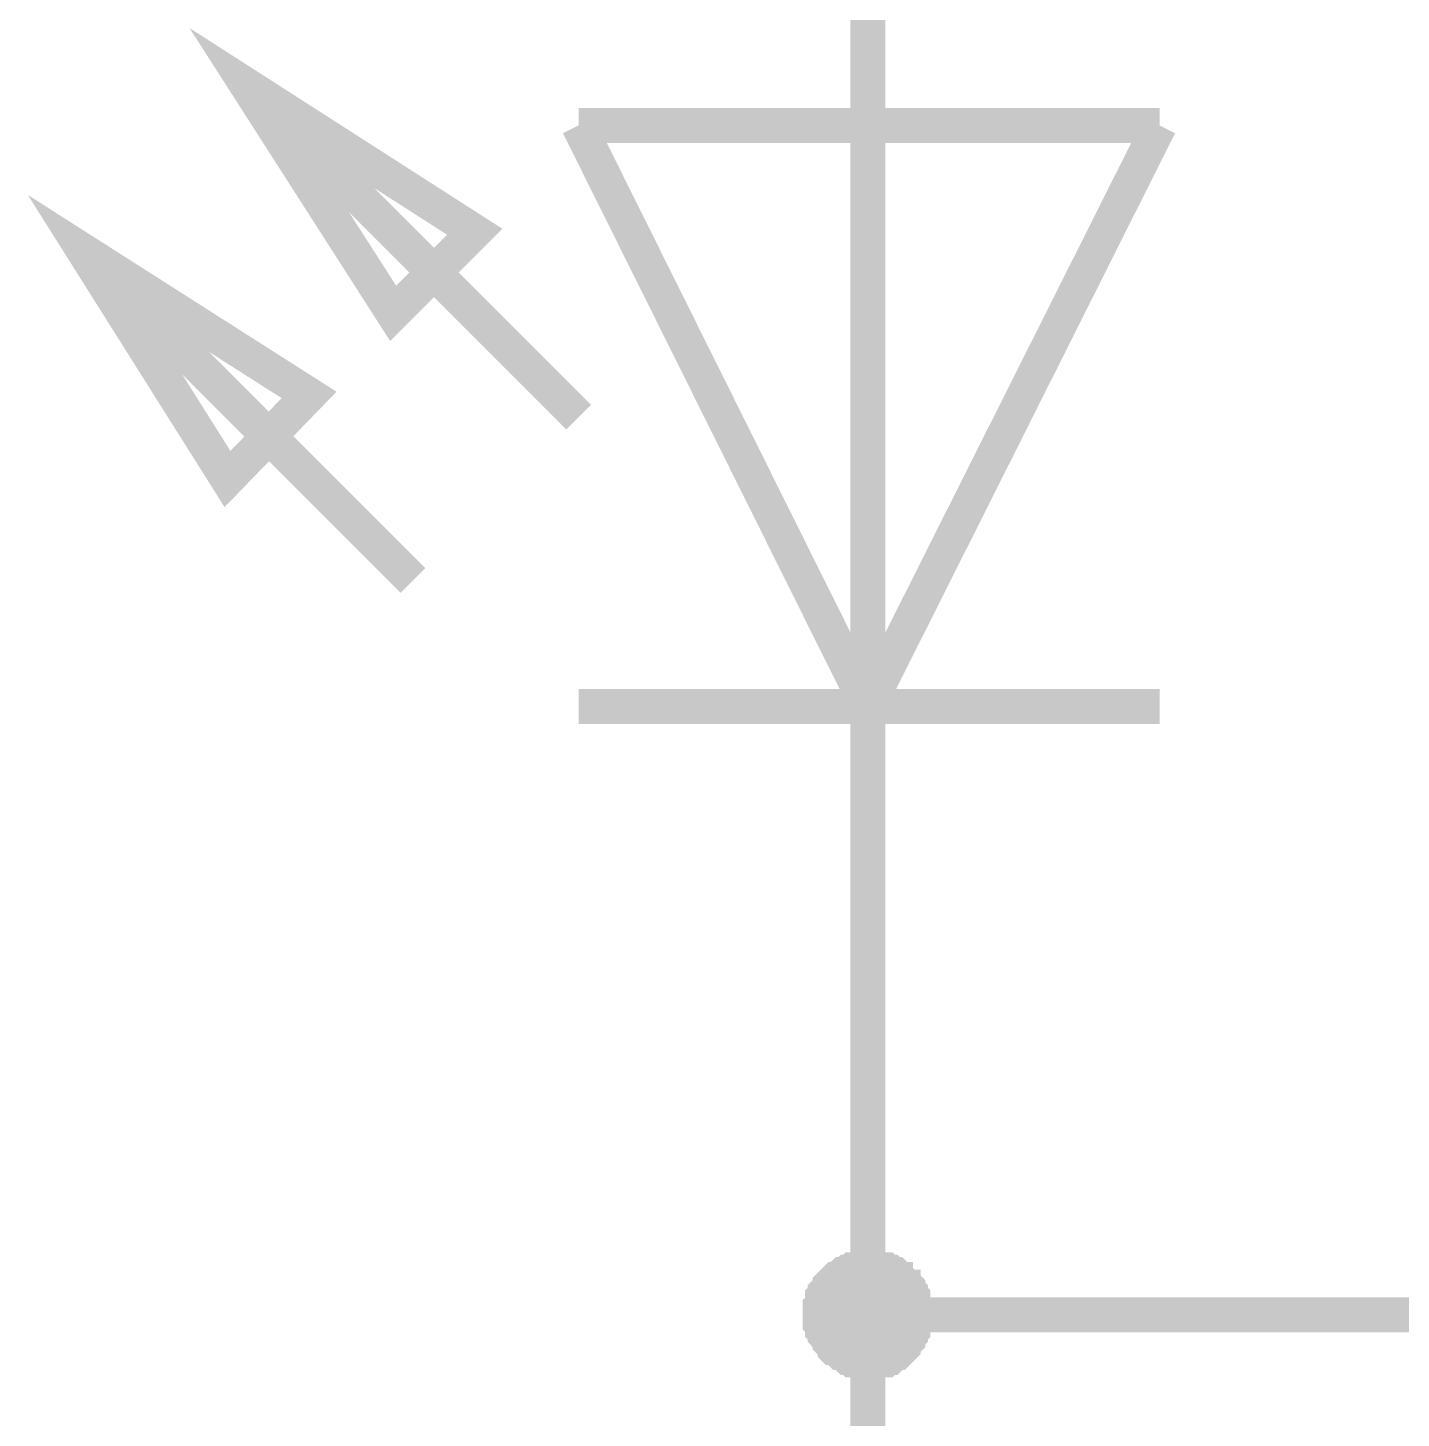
# Model space of a CAD drawing. Header units: millimetres. Extents: x 0 to 20.9, y 0 to 9.5.
# Drawn here: x 14.7162 to 15.1803, y 5.7643 to 6.234 of the extents above; entities that cross this region are included whole.
import ezdxf

# ---------------------------------------------------------------- set-up
doc = ezdxf.new("R2010")
doc.units = ezdxf.units.MM
doc.header["$MEASUREMENT"] = 0
doc.layers.add('Sheet', color=255, linetype='Continuous')

msp = doc.modelspace()

# ---------------------------------------------------------------- linework, layer by layer
at = {"layer": 'Sheet'}
for points, const_width in [([(15.0001, 6.20106), (15.0001, 6.29964)], 0.0118), ([(14.90236, 6.10249), (14.79042, 6.21443)], 0.0118), ([(14.8397, 6.13757), (14.79042, 6.21443)], 0.0118), ([(14.86727, 6.16514), (14.79042, 6.21443)], 0.0118), ([(14.90236, 6.20106), (15.09867, 6.20106)], 0.0118), ([(14.90236, 6.20106), (15.0001, 6.00475)], 0.0118), ([(15.09867, 6.20106), (15.0001, 6.00475)], 0.0118), ([(15.0001, 6.00475), (15.0001, 6.20106)], 0.0118), ([(14.84639, 6.04735), (14.73528, 6.15846)], 0.0118), ([(14.8113, 6.11001), (14.73528, 6.15846)], 0.0118), ([(14.78373, 6.0816), (14.73528, 6.15846)], 0.0118), ([(14.90236, 6.00475), (15.09867, 6.00475)], 0.0118), ([(15.0001, 6.00475), (15.0001, 5.90617)], 0.0118), ([(15.40025, 5.90617), (15.40025, 5.79924), (15.0001, 5.79924)], 0.0118), ([(15.0001, 5.90617), (15.0001, 5.79924), (15.0001, 5.69983)], 0.0118), ([(14.98005, 5.79924), (14.98005, 5.80008), (14.98005, 5.80175), (14.98005, 5.80259), (14.98005, 5.80342), (14.98088, 5.80426), (14.98088, 5.80509), (14.98088, 5.80676), (14.98172, 5.8076), (14.98172, 5.80843), (14.98255, 5.80927), (14.98339, 5.8101), (14.98339, 5.81094), (14.98423, 5.81177), (14.98506, 5.81261), (14.98506, 5.81261), (14.9859, 5.81345), (14.98673, 5.81428), (14.98757, 5.81512), (14.9884, 5.81512), (14.98924, 5.81595), (14.99007, 5.81679), (14.99091, 5.81679), (14.99174, 5.81762), (14.99258, 5.81762), (14.99341, 5.81846), (14.99425, 5.81846), (14.99509, 5.81846), (14.99592, 5.81929), (14.99676, 5.81929), (14.99843, 5.81929), (14.99926, 5.81929), (15.0001, 5.81929)], 0.0039), ([(14.98005, 5.79924), (14.98005, 5.80008), (14.98005, 5.80175), (14.98005, 5.80259), (14.98005, 5.80342), (14.98088, 5.80426), (14.98088, 5.80509), (14.98088, 5.80676), (14.98172, 5.8076), (14.98172, 5.80843), (14.98255, 5.80927), (14.98339, 5.8101), (14.98339, 5.81094), (14.98423, 5.81177), (14.98506, 5.81261), (14.98506, 5.81261), (14.9859, 5.81345), (14.98673, 5.81428), (14.98757, 5.81512), (14.9884, 5.81512), (14.98924, 5.81595), (14.99007, 5.81679), (14.99091, 5.81679), (14.99174, 5.81762), (14.99258, 5.81762), (14.99341, 5.81846), (14.99425, 5.81846), (14.99509, 5.81846), (14.99592, 5.81929), (14.99676, 5.81929), (14.99843, 5.81929), (14.99926, 5.81929), (15.0001, 5.81929)], 0.0039), ([(14.98005, 5.79924), (14.98005, 5.80008), (14.98005, 5.80175), (14.98005, 5.80259), (14.98005, 5.80342), (14.98088, 5.80426), (14.98088, 5.80509), (14.98088, 5.80676), (14.98172, 5.8076), (14.98172, 5.80843), (14.98255, 5.80927), (14.98339, 5.8101), (14.98339, 5.81094), (14.98423, 5.81177), (14.98506, 5.81261), (14.98506, 5.81261), (14.9859, 5.81345), (14.98673, 5.81428), (14.98757, 5.81512), (14.9884, 5.81512), (14.98924, 5.81595), (14.99007, 5.81679), (14.99091, 5.81679), (14.99174, 5.81762), (14.99258, 5.81762), (14.99341, 5.81846), (14.99425, 5.81846), (14.99509, 5.81846), (14.99592, 5.81929), (14.99676, 5.81929), (14.99843, 5.81929), (14.99926, 5.81929), (15.0001, 5.81929)], 0.0039), ([(14.98005, 5.79924), (14.98005, 5.80008), (14.98005, 5.80175), (14.98005, 5.80259), (14.98005, 5.80342), (14.98088, 5.80426), (14.98088, 5.80509), (14.98088, 5.80676), (14.98172, 5.8076), (14.98172, 5.80843), (14.98255, 5.80927), (14.98339, 5.8101), (14.98339, 5.81094), (14.98423, 5.81177), (14.98506, 5.81261), (14.98506, 5.81261), (14.9859, 5.81345), (14.98673, 5.81428), (14.98757, 5.81512), (14.9884, 5.81512), (14.98924, 5.81595), (14.99007, 5.81679), (14.99091, 5.81679), (14.99174, 5.81762), (14.99258, 5.81762), (14.99341, 5.81846), (14.99425, 5.81846), (14.99509, 5.81846), (14.99592, 5.81929), (14.99676, 5.81929), (14.99843, 5.81929), (14.99926, 5.81929), (15.0001, 5.81929)], 0.0039), ([(14.98005, 5.79924), (14.98005, 5.80008), (14.98005, 5.80175), (14.98005, 5.80259), (14.98005, 5.80342), (14.98088, 5.80426), (14.98088, 5.80509), (14.98088, 5.80676), (14.98172, 5.8076), (14.98172, 5.80843), (14.98255, 5.80927), (14.98339, 5.8101), (14.98339, 5.81094), (14.98423, 5.81177), (14.98506, 5.81261), (14.98506, 5.81261), (14.9859, 5.81345), (14.98673, 5.81428), (14.98757, 5.81512), (14.9884, 5.81512), (14.98924, 5.81595), (14.99007, 5.81679), (14.99091, 5.81679), (14.99174, 5.81762), (14.99258, 5.81762), (14.99341, 5.81846), (14.99425, 5.81846), (14.99509, 5.81846), (14.99592, 5.81929), (14.99676, 5.81929), (14.99843, 5.81929), (14.99926, 5.81929), (15.0001, 5.81929)], 0.0039), ([(14.98005, 5.79924), (14.98005, 5.80008), (14.98005, 5.80175), (14.98005, 5.80259), (14.98005, 5.80342), (14.98088, 5.80426), (14.98088, 5.80509), (14.98088, 5.80676), (14.98172, 5.8076), (14.98172, 5.80843), (14.98255, 5.80927), (14.98339, 5.8101), (14.98339, 5.81094), (14.98423, 5.81177), (14.98506, 5.81261), (14.98506, 5.81261), (14.9859, 5.81345), (14.98673, 5.81428), (14.98757, 5.81512), (14.9884, 5.81512), (14.98924, 5.81595), (14.99007, 5.81679), (14.99091, 5.81679), (14.99174, 5.81762), (14.99258, 5.81762), (14.99341, 5.81846), (14.99425, 5.81846), (14.99509, 5.81846), (14.99592, 5.81929), (14.99676, 5.81929), (14.99843, 5.81929), (14.99926, 5.81929), (15.0001, 5.81929)], 0.0039), ([(14.98005, 5.79924), (14.98005, 5.80008), (14.98005, 5.80175), (14.98005, 5.80259), (14.98005, 5.80342), (14.98088, 5.80426), (14.98088, 5.80509), (14.98088, 5.80676), (14.98172, 5.8076), (14.98172, 5.80843), (14.98255, 5.80927), (14.98339, 5.8101), (14.98339, 5.81094), (14.98423, 5.81177), (14.98506, 5.81261), (14.98506, 5.81261), (14.9859, 5.81345), (14.98673, 5.81428), (14.98757, 5.81512), (14.9884, 5.81512), (14.98924, 5.81595), (14.99007, 5.81679), (14.99091, 5.81679), (14.99174, 5.81762), (14.99258, 5.81762), (14.99341, 5.81846), (14.99425, 5.81846), (14.99509, 5.81846), (14.99592, 5.81929), (14.99676, 5.81929), (14.99843, 5.81929), (14.99926, 5.81929), (15.0001, 5.81929)], 0.0039), ([(14.98005, 5.79924), (14.98005, 5.80008), (14.98005, 5.80175), (14.98005, 5.80259), (14.98005, 5.80342), (14.98088, 5.80426), (14.98088, 5.80509), (14.98088, 5.80676), (14.98172, 5.8076), (14.98172, 5.80843), (14.98255, 5.80927), (14.98339, 5.8101), (14.98339, 5.81094), (14.98423, 5.81177), (14.98506, 5.81261), (14.98506, 5.81261), (14.9859, 5.81345), (14.98673, 5.81428), (14.98757, 5.81512), (14.9884, 5.81512), (14.98924, 5.81595), (14.99007, 5.81679), (14.99091, 5.81679), (14.99174, 5.81762), (14.99258, 5.81762), (14.99341, 5.81846), (14.99425, 5.81846), (14.99509, 5.81846), (14.99592, 5.81929), (14.99676, 5.81929), (14.99843, 5.81929), (14.99926, 5.81929), (15.0001, 5.81929)], 0.0039), ([(15.0001, 5.81929), (15.0001, 5.81929)], 0.0039), ([(15.0001, 5.81929), (15.00093, 5.81929), (15.0026, 5.81929), (15.00344, 5.81929), (15.00427, 5.81929), (15.00511, 5.81846), (15.00595, 5.81846), (15.00762, 5.81846), (15.00845, 5.81762), (15.00929, 5.81762), (15.01012, 5.81679), (15.01096, 5.81679), (15.01179, 5.81595), (15.01263, 5.81512), (15.01346, 5.81512), (15.01346, 5.81428), (15.0143, 5.81345), (15.01513, 5.81261), (15.01597, 5.81261), (15.01597, 5.81177), (15.01681, 5.81094), (15.01764, 5.8101), (15.01764, 5.80927), (15.01848, 5.80843), (15.01848, 5.8076), (15.01931, 5.80676), (15.01931, 5.80509), (15.01931, 5.80426), (15.02015, 5.80342), (15.02015, 5.80259), (15.02015, 5.80175), (15.02015, 5.80008), (15.02015, 5.79924)], 0.0039), ([(15.0001, 5.81929), (15.0001, 5.81929)], 0.0039), ([(15.0001, 5.81929), (15.00093, 5.81929), (15.0026, 5.81929), (15.00344, 5.81929), (15.00427, 5.81929), (15.00511, 5.81846), (15.00595, 5.81846), (15.00762, 5.81846), (15.00845, 5.81762), (15.00929, 5.81762), (15.01012, 5.81679), (15.01096, 5.81679), (15.01179, 5.81595), (15.01263, 5.81512), (15.01346, 5.81512), (15.01346, 5.81428), (15.0143, 5.81345), (15.01513, 5.81261), (15.01597, 5.81261), (15.01597, 5.81177), (15.01681, 5.81094), (15.01764, 5.8101), (15.01764, 5.80927), (15.01848, 5.80843), (15.01848, 5.8076), (15.01931, 5.80676), (15.01931, 5.80509), (15.01931, 5.80426), (15.02015, 5.80342), (15.02015, 5.80259), (15.02015, 5.80175), (15.02015, 5.80008), (15.02015, 5.79924)], 0.0039), ([(15.0001, 5.81929), (15.0001, 5.81929)], 0.0039), ([(15.0001, 5.81929), (15.00093, 5.81929), (15.0026, 5.81929), (15.00344, 5.81929), (15.00427, 5.81929), (15.00511, 5.81846), (15.00595, 5.81846), (15.00762, 5.81846), (15.00845, 5.81762), (15.00929, 5.81762), (15.01012, 5.81679), (15.01096, 5.81679), (15.01179, 5.81595), (15.01263, 5.81512), (15.01346, 5.81512), (15.01346, 5.81428), (15.0143, 5.81345), (15.01513, 5.81261), (15.01597, 5.81261), (15.01597, 5.81177), (15.01681, 5.81094), (15.01764, 5.8101), (15.01764, 5.80927), (15.01848, 5.80843), (15.01848, 5.8076), (15.01931, 5.80676), (15.01931, 5.80509), (15.01931, 5.80426), (15.02015, 5.80342), (15.02015, 5.80259), (15.02015, 5.80175), (15.02015, 5.80008), (15.02015, 5.79924)], 0.0039), ([(15.0001, 5.81929), (15.0001, 5.81929)], 0.0039), ([(15.0001, 5.81929), (15.00093, 5.81929), (15.0026, 5.81929), (15.00344, 5.81929), (15.00427, 5.81929), (15.00511, 5.81846), (15.00595, 5.81846), (15.00762, 5.81846), (15.00845, 5.81762), (15.00929, 5.81762), (15.01012, 5.81679), (15.01096, 5.81679), (15.01179, 5.81595), (15.01263, 5.81512), (15.01346, 5.81512), (15.01346, 5.81428), (15.0143, 5.81345), (15.01513, 5.81261), (15.01597, 5.81261), (15.01597, 5.81177), (15.01681, 5.81094), (15.01764, 5.8101), (15.01764, 5.80927), (15.01848, 5.80843), (15.01848, 5.8076), (15.01931, 5.80676), (15.01931, 5.80509), (15.01931, 5.80426), (15.02015, 5.80342), (15.02015, 5.80259), (15.02015, 5.80175), (15.02015, 5.80008), (15.02015, 5.79924)], 0.0039), ([(15.0001, 5.81929), (15.0001, 5.81929)], 0.0039), ([(15.0001, 5.81929), (15.00093, 5.81929), (15.0026, 5.81929), (15.00344, 5.81929), (15.00427, 5.81929), (15.00511, 5.81846), (15.00595, 5.81846), (15.00762, 5.81846), (15.00845, 5.81762), (15.00929, 5.81762), (15.01012, 5.81679), (15.01096, 5.81679), (15.01179, 5.81595), (15.01263, 5.81512), (15.01346, 5.81512), (15.01346, 5.81428), (15.0143, 5.81345), (15.01513, 5.81261), (15.01597, 5.81261), (15.01597, 5.81177), (15.01681, 5.81094), (15.01764, 5.8101), (15.01764, 5.80927), (15.01848, 5.80843), (15.01848, 5.8076), (15.01931, 5.80676), (15.01931, 5.80509), (15.01931, 5.80426), (15.02015, 5.80342), (15.02015, 5.80259), (15.02015, 5.80175), (15.02015, 5.80008), (15.02015, 5.79924)], 0.0039), ([(15.0001, 5.81929), (15.0001, 5.81929)], 0.0039), ([(15.0001, 5.81929), (15.00093, 5.81929), (15.0026, 5.81929), (15.00344, 5.81929), (15.00427, 5.81929), (15.00511, 5.81846), (15.00595, 5.81846), (15.00762, 5.81846), (15.00845, 5.81762), (15.00929, 5.81762), (15.01012, 5.81679), (15.01096, 5.81679), (15.01179, 5.81595), (15.01263, 5.81512), (15.01346, 5.81512), (15.01346, 5.81428), (15.0143, 5.81345), (15.01513, 5.81261), (15.01597, 5.81261), (15.01597, 5.81177), (15.01681, 5.81094), (15.01764, 5.8101), (15.01764, 5.80927), (15.01848, 5.80843), (15.01848, 5.8076), (15.01931, 5.80676), (15.01931, 5.80509), (15.01931, 5.80426), (15.02015, 5.80342), (15.02015, 5.80259), (15.02015, 5.80175), (15.02015, 5.80008), (15.02015, 5.79924)], 0.0039), ([(15.0001, 5.81929), (15.0001, 5.81929)], 0.0039), ([(15.0001, 5.81929), (15.00093, 5.81929), (15.0026, 5.81929), (15.00344, 5.81929), (15.00427, 5.81929), (15.00511, 5.81846), (15.00595, 5.81846), (15.00762, 5.81846), (15.00845, 5.81762), (15.00929, 5.81762), (15.01012, 5.81679), (15.01096, 5.81679), (15.01179, 5.81595), (15.01263, 5.81512), (15.01346, 5.81512), (15.01346, 5.81428), (15.0143, 5.81345), (15.01513, 5.81261), (15.01597, 5.81261), (15.01597, 5.81177), (15.01681, 5.81094), (15.01764, 5.8101), (15.01764, 5.80927), (15.01848, 5.80843), (15.01848, 5.8076), (15.01931, 5.80676), (15.01931, 5.80509), (15.01931, 5.80426), (15.02015, 5.80342), (15.02015, 5.80259), (15.02015, 5.80175), (15.02015, 5.80008), (15.02015, 5.79924)], 0.0039), ([(15.0001, 5.81929), (15.0001, 5.81929)], 0.0039), ([(15.0001, 5.81929), (15.00093, 5.81929), (15.0026, 5.81929), (15.00344, 5.81929), (15.00427, 5.81929), (15.00511, 5.81846), (15.00595, 5.81846), (15.00762, 5.81846), (15.00845, 5.81762), (15.00929, 5.81762), (15.01012, 5.81679), (15.01096, 5.81679), (15.01179, 5.81595), (15.01263, 5.81512), (15.01346, 5.81512), (15.01346, 5.81428), (15.0143, 5.81345), (15.01513, 5.81261), (15.01597, 5.81261), (15.01597, 5.81177), (15.01681, 5.81094), (15.01764, 5.8101), (15.01764, 5.80927), (15.01848, 5.80843), (15.01848, 5.8076), (15.01931, 5.80676), (15.01931, 5.80509), (15.01931, 5.80426), (15.02015, 5.80342), (15.02015, 5.80259), (15.02015, 5.80175), (15.02015, 5.80008), (15.02015, 5.79924)], 0.0039), ([(15.0001, 5.77919), (14.99926, 5.77919), (14.99843, 5.77919), (14.99676, 5.77919), (14.99592, 5.77919), (14.99509, 5.78003), (14.99425, 5.78003), (14.99341, 5.78003), (14.99258, 5.78087), (14.99174, 5.78087), (14.99091, 5.7817), (14.99007, 5.78254), (14.98924, 5.78254), (14.9884, 5.78337), (14.98757, 5.78421), (14.98673, 5.78421), (14.9859, 5.78504), (14.98506, 5.78588), (14.98506, 5.78671), (14.98423, 5.78755), (14.98339, 5.78838), (14.98339, 5.78922), (14.98255, 5.79005), (14.98172, 5.79089), (14.98172, 5.79173), (14.98088, 5.79256), (14.98088, 5.7934), (14.98088, 5.79423), (14.98005, 5.79507), (14.98005, 5.7959), (14.98005, 5.79757), (14.98005, 5.79841), (14.98005, 5.79924)], 0.0039), ([(14.98005, 5.79924), (14.98005, 5.79924)], 0.0039), ([(15.0001, 5.77919), (14.99926, 5.77919), (14.99843, 5.77919), (14.99676, 5.77919), (14.99592, 5.77919), (14.99509, 5.78003), (14.99425, 5.78003), (14.99341, 5.78003), (14.99258, 5.78087), (14.99174, 5.78087), (14.99091, 5.7817), (14.99007, 5.78254), (14.98924, 5.78254), (14.9884, 5.78337), (14.98757, 5.78421), (14.98673, 5.78421), (14.9859, 5.78504), (14.98506, 5.78588), (14.98506, 5.78671), (14.98423, 5.78755), (14.98339, 5.78838), (14.98339, 5.78922), (14.98255, 5.79005), (14.98172, 5.79089), (14.98172, 5.79173), (14.98088, 5.79256), (14.98088, 5.7934), (14.98088, 5.79423), (14.98005, 5.79507), (14.98005, 5.7959), (14.98005, 5.79757), (14.98005, 5.79841), (14.98005, 5.79924)], 0.0039), ([(14.98005, 5.79924), (14.98005, 5.79924)], 0.0039), ([(15.0001, 5.77919), (14.99926, 5.77919), (14.99843, 5.77919), (14.99676, 5.77919), (14.99592, 5.77919), (14.99509, 5.78003), (14.99425, 5.78003), (14.99341, 5.78003), (14.99258, 5.78087), (14.99174, 5.78087), (14.99091, 5.7817), (14.99007, 5.78254), (14.98924, 5.78254), (14.9884, 5.78337), (14.98757, 5.78421), (14.98673, 5.78421), (14.9859, 5.78504), (14.98506, 5.78588), (14.98506, 5.78671), (14.98423, 5.78755), (14.98339, 5.78838), (14.98339, 5.78922), (14.98255, 5.79005), (14.98172, 5.79089), (14.98172, 5.79173), (14.98088, 5.79256), (14.98088, 5.7934), (14.98088, 5.79423), (14.98005, 5.79507), (14.98005, 5.7959), (14.98005, 5.79757), (14.98005, 5.79841), (14.98005, 5.79924)], 0.0039), ([(14.98005, 5.79924), (14.98005, 5.79924)], 0.0039), ([(15.0001, 5.77919), (14.99926, 5.77919), (14.99843, 5.77919), (14.99676, 5.77919), (14.99592, 5.77919), (14.99509, 5.78003), (14.99425, 5.78003), (14.99341, 5.78003), (14.99258, 5.78087), (14.99174, 5.78087), (14.99091, 5.7817), (14.99007, 5.78254), (14.98924, 5.78254), (14.9884, 5.78337), (14.98757, 5.78421), (14.98673, 5.78421), (14.9859, 5.78504), (14.98506, 5.78588), (14.98506, 5.78671), (14.98423, 5.78755), (14.98339, 5.78838), (14.98339, 5.78922), (14.98255, 5.79005), (14.98172, 5.79089), (14.98172, 5.79173), (14.98088, 5.79256), (14.98088, 5.7934), (14.98088, 5.79423), (14.98005, 5.79507), (14.98005, 5.7959), (14.98005, 5.79757), (14.98005, 5.79841), (14.98005, 5.79924)], 0.0039), ([(14.98005, 5.79924), (14.98005, 5.79924)], 0.0039), ([(15.0001, 5.77919), (14.99926, 5.77919), (14.99843, 5.77919), (14.99676, 5.77919), (14.99592, 5.77919), (14.99509, 5.78003), (14.99425, 5.78003), (14.99341, 5.78003), (14.99258, 5.78087), (14.99174, 5.78087), (14.99091, 5.7817), (14.99007, 5.78254), (14.98924, 5.78254), (14.9884, 5.78337), (14.98757, 5.78421), (14.98673, 5.78421), (14.9859, 5.78504), (14.98506, 5.78588), (14.98506, 5.78671), (14.98423, 5.78755), (14.98339, 5.78838), (14.98339, 5.78922), (14.98255, 5.79005), (14.98172, 5.79089), (14.98172, 5.79173), (14.98088, 5.79256), (14.98088, 5.7934), (14.98088, 5.79423), (14.98005, 5.79507), (14.98005, 5.7959), (14.98005, 5.79757), (14.98005, 5.79841), (14.98005, 5.79924)], 0.0039), ([(14.98005, 5.79924), (14.98005, 5.79924)], 0.0039), ([(15.0001, 5.77919), (14.99926, 5.77919), (14.99843, 5.77919), (14.99676, 5.77919), (14.99592, 5.77919), (14.99509, 5.78003), (14.99425, 5.78003), (14.99341, 5.78003), (14.99258, 5.78087), (14.99174, 5.78087), (14.99091, 5.7817), (14.99007, 5.78254), (14.98924, 5.78254), (14.9884, 5.78337), (14.98757, 5.78421), (14.98673, 5.78421), (14.9859, 5.78504), (14.98506, 5.78588), (14.98506, 5.78671), (14.98423, 5.78755), (14.98339, 5.78838), (14.98339, 5.78922), (14.98255, 5.79005), (14.98172, 5.79089), (14.98172, 5.79173), (14.98088, 5.79256), (14.98088, 5.7934), (14.98088, 5.79423), (14.98005, 5.79507), (14.98005, 5.7959), (14.98005, 5.79757), (14.98005, 5.79841), (14.98005, 5.79924)], 0.0039), ([(14.98005, 5.79924), (14.98005, 5.79924)], 0.0039), ([(15.0001, 5.77919), (14.99926, 5.77919), (14.99843, 5.77919), (14.99676, 5.77919), (14.99592, 5.77919), (14.99509, 5.78003), (14.99425, 5.78003), (14.99341, 5.78003), (14.99258, 5.78087), (14.99174, 5.78087), (14.99091, 5.7817), (14.99007, 5.78254), (14.98924, 5.78254), (14.9884, 5.78337), (14.98757, 5.78421), (14.98673, 5.78421), (14.9859, 5.78504), (14.98506, 5.78588), (14.98506, 5.78671), (14.98423, 5.78755), (14.98339, 5.78838), (14.98339, 5.78922), (14.98255, 5.79005), (14.98172, 5.79089), (14.98172, 5.79173), (14.98088, 5.79256), (14.98088, 5.7934), (14.98088, 5.79423), (14.98005, 5.79507), (14.98005, 5.7959), (14.98005, 5.79757), (14.98005, 5.79841), (14.98005, 5.79924)], 0.0039), ([(14.98005, 5.79924), (14.98005, 5.79924)], 0.0039), ([(15.0001, 5.77919), (14.99926, 5.77919), (14.99843, 5.77919), (14.99676, 5.77919), (14.99592, 5.77919), (14.99509, 5.78003), (14.99425, 5.78003), (14.99341, 5.78003), (14.99258, 5.78087), (14.99174, 5.78087), (14.99091, 5.7817), (14.99007, 5.78254), (14.98924, 5.78254), (14.9884, 5.78337), (14.98757, 5.78421), (14.98673, 5.78421), (14.9859, 5.78504), (14.98506, 5.78588), (14.98506, 5.78671), (14.98423, 5.78755), (14.98339, 5.78838), (14.98339, 5.78922), (14.98255, 5.79005), (14.98172, 5.79089), (14.98172, 5.79173), (14.98088, 5.79256), (14.98088, 5.7934), (14.98088, 5.79423), (14.98005, 5.79507), (14.98005, 5.7959), (14.98005, 5.79757), (14.98005, 5.79841), (14.98005, 5.79924)], 0.0039), ([(14.98005, 5.79924), (14.98005, 5.79924)], 0.0039), ([(15.02015, 5.79924), (15.02015, 5.79841), (15.02015, 5.79757), (15.02015, 5.7959), (15.02015, 5.79507), (15.01931, 5.79423), (15.01931, 5.7934), (15.01931, 5.79256), (15.01848, 5.79173), (15.01848, 5.79089), (15.01764, 5.79005), (15.01764, 5.78922), (15.01681, 5.78838), (15.01597, 5.78755), (15.01597, 5.78671), (15.01513, 5.78588), (15.0143, 5.78504), (15.01346, 5.78421), (15.01346, 5.78421), (15.01263, 5.78337), (15.01179, 5.78254), (15.01096, 5.78254), (15.01012, 5.7817), (15.00929, 5.78087), (15.00845, 5.78087), (15.00762, 5.78003), (15.00595, 5.78003), (15.00511, 5.78003), (15.00427, 5.77919), (15.00344, 5.77919), (15.0026, 5.77919), (15.00093, 5.77919), (15.0001, 5.77919)], 0.0039), ([(15.02015, 5.79924), (15.02015, 5.79841), (15.02015, 5.79757), (15.02015, 5.7959), (15.02015, 5.79507), (15.01931, 5.79423), (15.01931, 5.7934), (15.01931, 5.79256), (15.01848, 5.79173), (15.01848, 5.79089), (15.01764, 5.79005), (15.01764, 5.78922), (15.01681, 5.78838), (15.01597, 5.78755), (15.01597, 5.78671), (15.01513, 5.78588), (15.0143, 5.78504), (15.01346, 5.78421), (15.01346, 5.78421), (15.01263, 5.78337), (15.01179, 5.78254), (15.01096, 5.78254), (15.01012, 5.7817), (15.00929, 5.78087), (15.00845, 5.78087), (15.00762, 5.78003), (15.00595, 5.78003), (15.00511, 5.78003), (15.00427, 5.77919), (15.00344, 5.77919), (15.0026, 5.77919), (15.00093, 5.77919), (15.0001, 5.77919)], 0.0039), ([(15.02015, 5.79924), (15.02015, 5.79841), (15.02015, 5.79757), (15.02015, 5.7959), (15.02015, 5.79507), (15.01931, 5.79423), (15.01931, 5.7934), (15.01931, 5.79256), (15.01848, 5.79173), (15.01848, 5.79089), (15.01764, 5.79005), (15.01764, 5.78922), (15.01681, 5.78838), (15.01597, 5.78755), (15.01597, 5.78671), (15.01513, 5.78588), (15.0143, 5.78504), (15.01346, 5.78421), (15.01346, 5.78421), (15.01263, 5.78337), (15.01179, 5.78254), (15.01096, 5.78254), (15.01012, 5.7817), (15.00929, 5.78087), (15.00845, 5.78087), (15.00762, 5.78003), (15.00595, 5.78003), (15.00511, 5.78003), (15.00427, 5.77919), (15.00344, 5.77919), (15.0026, 5.77919), (15.00093, 5.77919), (15.0001, 5.77919)], 0.0039), ([(15.02015, 5.79924), (15.02015, 5.79841), (15.02015, 5.79757), (15.02015, 5.7959), (15.02015, 5.79507), (15.01931, 5.79423), (15.01931, 5.7934), (15.01931, 5.79256), (15.01848, 5.79173), (15.01848, 5.79089), (15.01764, 5.79005), (15.01764, 5.78922), (15.01681, 5.78838), (15.01597, 5.78755), (15.01597, 5.78671), (15.01513, 5.78588), (15.0143, 5.78504), (15.01346, 5.78421), (15.01346, 5.78421), (15.01263, 5.78337), (15.01179, 5.78254), (15.01096, 5.78254), (15.01012, 5.7817), (15.00929, 5.78087), (15.00845, 5.78087), (15.00762, 5.78003), (15.00595, 5.78003), (15.00511, 5.78003), (15.00427, 5.77919), (15.00344, 5.77919), (15.0026, 5.77919), (15.00093, 5.77919), (15.0001, 5.77919)], 0.0039), ([(15.02015, 5.79924), (15.02015, 5.79841), (15.02015, 5.79757), (15.02015, 5.7959), (15.02015, 5.79507), (15.01931, 5.79423), (15.01931, 5.7934), (15.01931, 5.79256), (15.01848, 5.79173), (15.01848, 5.79089), (15.01764, 5.79005), (15.01764, 5.78922), (15.01681, 5.78838), (15.01597, 5.78755), (15.01597, 5.78671), (15.01513, 5.78588), (15.0143, 5.78504), (15.01346, 5.78421), (15.01346, 5.78421), (15.01263, 5.78337), (15.01179, 5.78254), (15.01096, 5.78254), (15.01012, 5.7817), (15.00929, 5.78087), (15.00845, 5.78087), (15.00762, 5.78003), (15.00595, 5.78003), (15.00511, 5.78003), (15.00427, 5.77919), (15.00344, 5.77919), (15.0026, 5.77919), (15.00093, 5.77919), (15.0001, 5.77919)], 0.0039), ([(15.02015, 5.79924), (15.02015, 5.79841), (15.02015, 5.79757), (15.02015, 5.7959), (15.02015, 5.79507), (15.01931, 5.79423), (15.01931, 5.7934), (15.01931, 5.79256), (15.01848, 5.79173), (15.01848, 5.79089), (15.01764, 5.79005), (15.01764, 5.78922), (15.01681, 5.78838), (15.01597, 5.78755), (15.01597, 5.78671), (15.01513, 5.78588), (15.0143, 5.78504), (15.01346, 5.78421), (15.01346, 5.78421), (15.01263, 5.78337), (15.01179, 5.78254), (15.01096, 5.78254), (15.01012, 5.7817), (15.00929, 5.78087), (15.00845, 5.78087), (15.00762, 5.78003), (15.00595, 5.78003), (15.00511, 5.78003), (15.00427, 5.77919), (15.00344, 5.77919), (15.0026, 5.77919), (15.00093, 5.77919), (15.0001, 5.77919)], 0.0039), ([(15.02015, 5.79924), (15.02015, 5.79841), (15.02015, 5.79757), (15.02015, 5.7959), (15.02015, 5.79507), (15.01931, 5.79423), (15.01931, 5.7934), (15.01931, 5.79256), (15.01848, 5.79173), (15.01848, 5.79089), (15.01764, 5.79005), (15.01764, 5.78922), (15.01681, 5.78838), (15.01597, 5.78755), (15.01597, 5.78671), (15.01513, 5.78588), (15.0143, 5.78504), (15.01346, 5.78421), (15.01346, 5.78421), (15.01263, 5.78337), (15.01179, 5.78254), (15.01096, 5.78254), (15.01012, 5.7817), (15.00929, 5.78087), (15.00845, 5.78087), (15.00762, 5.78003), (15.00595, 5.78003), (15.00511, 5.78003), (15.00427, 5.77919), (15.00344, 5.77919), (15.0026, 5.77919), (15.00093, 5.77919), (15.0001, 5.77919)], 0.0039), ([(15.02015, 5.79924), (15.02015, 5.79841), (15.02015, 5.79757), (15.02015, 5.7959), (15.02015, 5.79507), (15.01931, 5.79423), (15.01931, 5.7934), (15.01931, 5.79256), (15.01848, 5.79173), (15.01848, 5.79089), (15.01764, 5.79005), (15.01764, 5.78922), (15.01681, 5.78838), (15.01597, 5.78755), (15.01597, 5.78671), (15.01513, 5.78588), (15.0143, 5.78504), (15.01346, 5.78421), (15.01346, 5.78421), (15.01263, 5.78337), (15.01179, 5.78254), (15.01096, 5.78254), (15.01012, 5.7817), (15.00929, 5.78087), (15.00845, 5.78087), (15.00762, 5.78003), (15.00595, 5.78003), (15.00511, 5.78003), (15.00427, 5.77919), (15.00344, 5.77919), (15.0026, 5.77919), (15.00093, 5.77919), (15.0001, 5.77919)], 0.0039), ([(15.02015, 5.79924), (15.02015, 5.79924), (15.02015, 5.79924), (15.02015, 5.79924), (15.02015, 5.79924), (15.02015, 5.79924), (15.02015, 5.79924), (15.02015, 5.79924), (15.02015, 5.79924), (15.02015, 5.79924), (15.02015, 5.79924), (15.02015, 5.79924), (15.02015, 5.79924), (15.02015, 5.79924), (15.02015, 5.79924), (15.02015, 5.79924), (15.02015, 5.79924), (15.02015, 5.79924), (15.02015, 5.79924), (15.02015, 5.79924), (15.02015, 5.79924), (15.02015, 5.79924), (15.02015, 5.79924), (15.02015, 5.79924), (15.02015, 5.79924), (15.02015, 5.79924), (15.02015, 5.79924), (15.02015, 5.79924), (15.02015, 5.79924), (15.02015, 5.79924), (15.02015, 5.79924), (15.02015, 5.79924), (15.02015, 5.79924)], 0.0039), ([(15.02015, 5.79924), (15.02015, 5.79924)], 0.0039), ([(15.02015, 5.79924), (15.02015, 5.79924), (15.02015, 5.79924), (15.02015, 5.79924), (15.02015, 5.79924), (15.02015, 5.79924), (15.02015, 5.79924), (15.02015, 5.79924), (15.02015, 5.79924), (15.02015, 5.79924), (15.02015, 5.79924), (15.02015, 5.79924), (15.02015, 5.79924), (15.02015, 5.79924), (15.02015, 5.79924), (15.02015, 5.79924), (15.02015, 5.79924), (15.02015, 5.79924), (15.02015, 5.79924), (15.02015, 5.79924), (15.02015, 5.79924), (15.02015, 5.79924), (15.02015, 5.79924), (15.02015, 5.79924), (15.02015, 5.79924), (15.02015, 5.79924), (15.02015, 5.79924), (15.02015, 5.79924), (15.02015, 5.79924), (15.02015, 5.79924), (15.02015, 5.79924), (15.02015, 5.79924), (15.02015, 5.79924)], 0.0039), ([(15.02015, 5.79924), (15.02015, 5.79924)], 0.0039), ([(15.02015, 5.79924), (15.02015, 5.79924), (15.02015, 5.79924), (15.02015, 5.79924), (15.02015, 5.79924), (15.02015, 5.79924), (15.02015, 5.79924), (15.02015, 5.79924), (15.02015, 5.79924), (15.02015, 5.79924), (15.02015, 5.79924), (15.02015, 5.79924), (15.02015, 5.79924), (15.02015, 5.79924), (15.02015, 5.79924), (15.02015, 5.79924), (15.02015, 5.79924), (15.02015, 5.79924), (15.02015, 5.79924), (15.02015, 5.79924), (15.02015, 5.79924), (15.02015, 5.79924), (15.02015, 5.79924), (15.02015, 5.79924), (15.02015, 5.79924), (15.02015, 5.79924), (15.02015, 5.79924), (15.02015, 5.79924), (15.02015, 5.79924), (15.02015, 5.79924), (15.02015, 5.79924), (15.02015, 5.79924), (15.02015, 5.79924)], 0.0039), ([(15.02015, 5.79924), (15.02015, 5.79924)], 0.0039), ([(15.02015, 5.79924), (15.02015, 5.79924), (15.02015, 5.79924), (15.02015, 5.79924), (15.02015, 5.79924), (15.02015, 5.79924), (15.02015, 5.79924), (15.02015, 5.79924), (15.02015, 5.79924), (15.02015, 5.79924), (15.02015, 5.79924), (15.02015, 5.79924), (15.02015, 5.79924), (15.02015, 5.79924), (15.02015, 5.79924), (15.02015, 5.79924), (15.02015, 5.79924), (15.02015, 5.79924), (15.02015, 5.79924), (15.02015, 5.79924), (15.02015, 5.79924), (15.02015, 5.79924), (15.02015, 5.79924), (15.02015, 5.79924), (15.02015, 5.79924), (15.02015, 5.79924), (15.02015, 5.79924), (15.02015, 5.79924), (15.02015, 5.79924), (15.02015, 5.79924), (15.02015, 5.79924), (15.02015, 5.79924), (15.02015, 5.79924)], 0.0039), ([(15.02015, 5.79924), (15.02015, 5.79924)], 0.0039), ([(15.02015, 5.79924), (15.02015, 5.79924), (15.02015, 5.79924), (15.02015, 5.79924), (15.02015, 5.79924), (15.02015, 5.79924), (15.02015, 5.79924), (15.02015, 5.79924), (15.02015, 5.79924), (15.02015, 5.79924), (15.02015, 5.79924), (15.02015, 5.79924), (15.02015, 5.79924), (15.02015, 5.79924), (15.02015, 5.79924), (15.02015, 5.79924), (15.02015, 5.79924), (15.02015, 5.79924), (15.02015, 5.79924), (15.02015, 5.79924), (15.02015, 5.79924), (15.02015, 5.79924), (15.02015, 5.79924), (15.02015, 5.79924), (15.02015, 5.79924), (15.02015, 5.79924), (15.02015, 5.79924), (15.02015, 5.79924), (15.02015, 5.79924), (15.02015, 5.79924), (15.02015, 5.79924), (15.02015, 5.79924), (15.02015, 5.79924)], 0.0039), ([(15.02015, 5.79924), (15.02015, 5.79924)], 0.0039), ([(15.02015, 5.79924), (15.02015, 5.79924), (15.02015, 5.79924), (15.02015, 5.79924), (15.02015, 5.79924), (15.02015, 5.79924), (15.02015, 5.79924), (15.02015, 5.79924), (15.02015, 5.79924), (15.02015, 5.79924), (15.02015, 5.79924), (15.02015, 5.79924), (15.02015, 5.79924), (15.02015, 5.79924), (15.02015, 5.79924), (15.02015, 5.79924), (15.02015, 5.79924), (15.02015, 5.79924), (15.02015, 5.79924), (15.02015, 5.79924), (15.02015, 5.79924), (15.02015, 5.79924), (15.02015, 5.79924), (15.02015, 5.79924), (15.02015, 5.79924), (15.02015, 5.79924), (15.02015, 5.79924), (15.02015, 5.79924), (15.02015, 5.79924), (15.02015, 5.79924), (15.02015, 5.79924), (15.02015, 5.79924), (15.02015, 5.79924)], 0.0039), ([(15.02015, 5.79924), (15.02015, 5.79924)], 0.0039), ([(15.02015, 5.79924), (15.02015, 5.79924), (15.02015, 5.79924), (15.02015, 5.79924), (15.02015, 5.79924), (15.02015, 5.79924), (15.02015, 5.79924), (15.02015, 5.79924), (15.02015, 5.79924), (15.02015, 5.79924), (15.02015, 5.79924), (15.02015, 5.79924), (15.02015, 5.79924), (15.02015, 5.79924), (15.02015, 5.79924), (15.02015, 5.79924), (15.02015, 5.79924), (15.02015, 5.79924), (15.02015, 5.79924), (15.02015, 5.79924), (15.02015, 5.79924), (15.02015, 5.79924), (15.02015, 5.79924), (15.02015, 5.79924), (15.02015, 5.79924), (15.02015, 5.79924), (15.02015, 5.79924), (15.02015, 5.79924), (15.02015, 5.79924), (15.02015, 5.79924), (15.02015, 5.79924), (15.02015, 5.79924), (15.02015, 5.79924)], 0.0039), ([(15.02015, 5.79924), (15.02015, 5.79924)], 0.0039), ([(15.02015, 5.79924), (15.02015, 5.79924), (15.02015, 5.79924), (15.02015, 5.79924), (15.02015, 5.79924), (15.02015, 5.79924), (15.02015, 5.79924), (15.02015, 5.79924), (15.02015, 5.79924), (15.02015, 5.79924), (15.02015, 5.79924), (15.02015, 5.79924), (15.02015, 5.79924), (15.02015, 5.79924), (15.02015, 5.79924), (15.02015, 5.79924), (15.02015, 5.79924), (15.02015, 5.79924), (15.02015, 5.79924), (15.02015, 5.79924), (15.02015, 5.79924), (15.02015, 5.79924), (15.02015, 5.79924), (15.02015, 5.79924), (15.02015, 5.79924), (15.02015, 5.79924), (15.02015, 5.79924), (15.02015, 5.79924), (15.02015, 5.79924), (15.02015, 5.79924), (15.02015, 5.79924), (15.02015, 5.79924), (15.02015, 5.79924)], 0.0039), ([(15.02015, 5.79924), (15.02015, 5.79924)], 0.0039)]:
    msp.add_lwpolyline(points, dxfattribs=dict(at, const_width=const_width))
for points, const_width in [([(14.79042, 6.21443), (14.8397, 6.13757), (14.86727, 6.16514), (14.79042, 6.21443)], 0.0118), ([(14.79042, 6.21443), (14.8397, 6.13757), (14.86727, 6.16514), (14.79042, 6.21443)], 0.0039), ([(14.73528, 6.15846), (14.78373, 6.0816), (14.8113, 6.11001), (14.73528, 6.15846)], 0.0118), ([(14.73528, 6.15846), (14.78373, 6.0816), (14.8113, 6.11001), (14.73528, 6.15846)], 0.0039)]:
    msp.add_lwpolyline(points, close=True, dxfattribs=dict(at, const_width=const_width))
at = {"layer": 'Sheet', "const_width": 0.02}
msp.add_lwpolyline([(14.99, 5.8, 1), (15.01, 5.8, 1)], format="xyb", close=True, dxfattribs=at)

doc.saveas('drawing.dxf')
